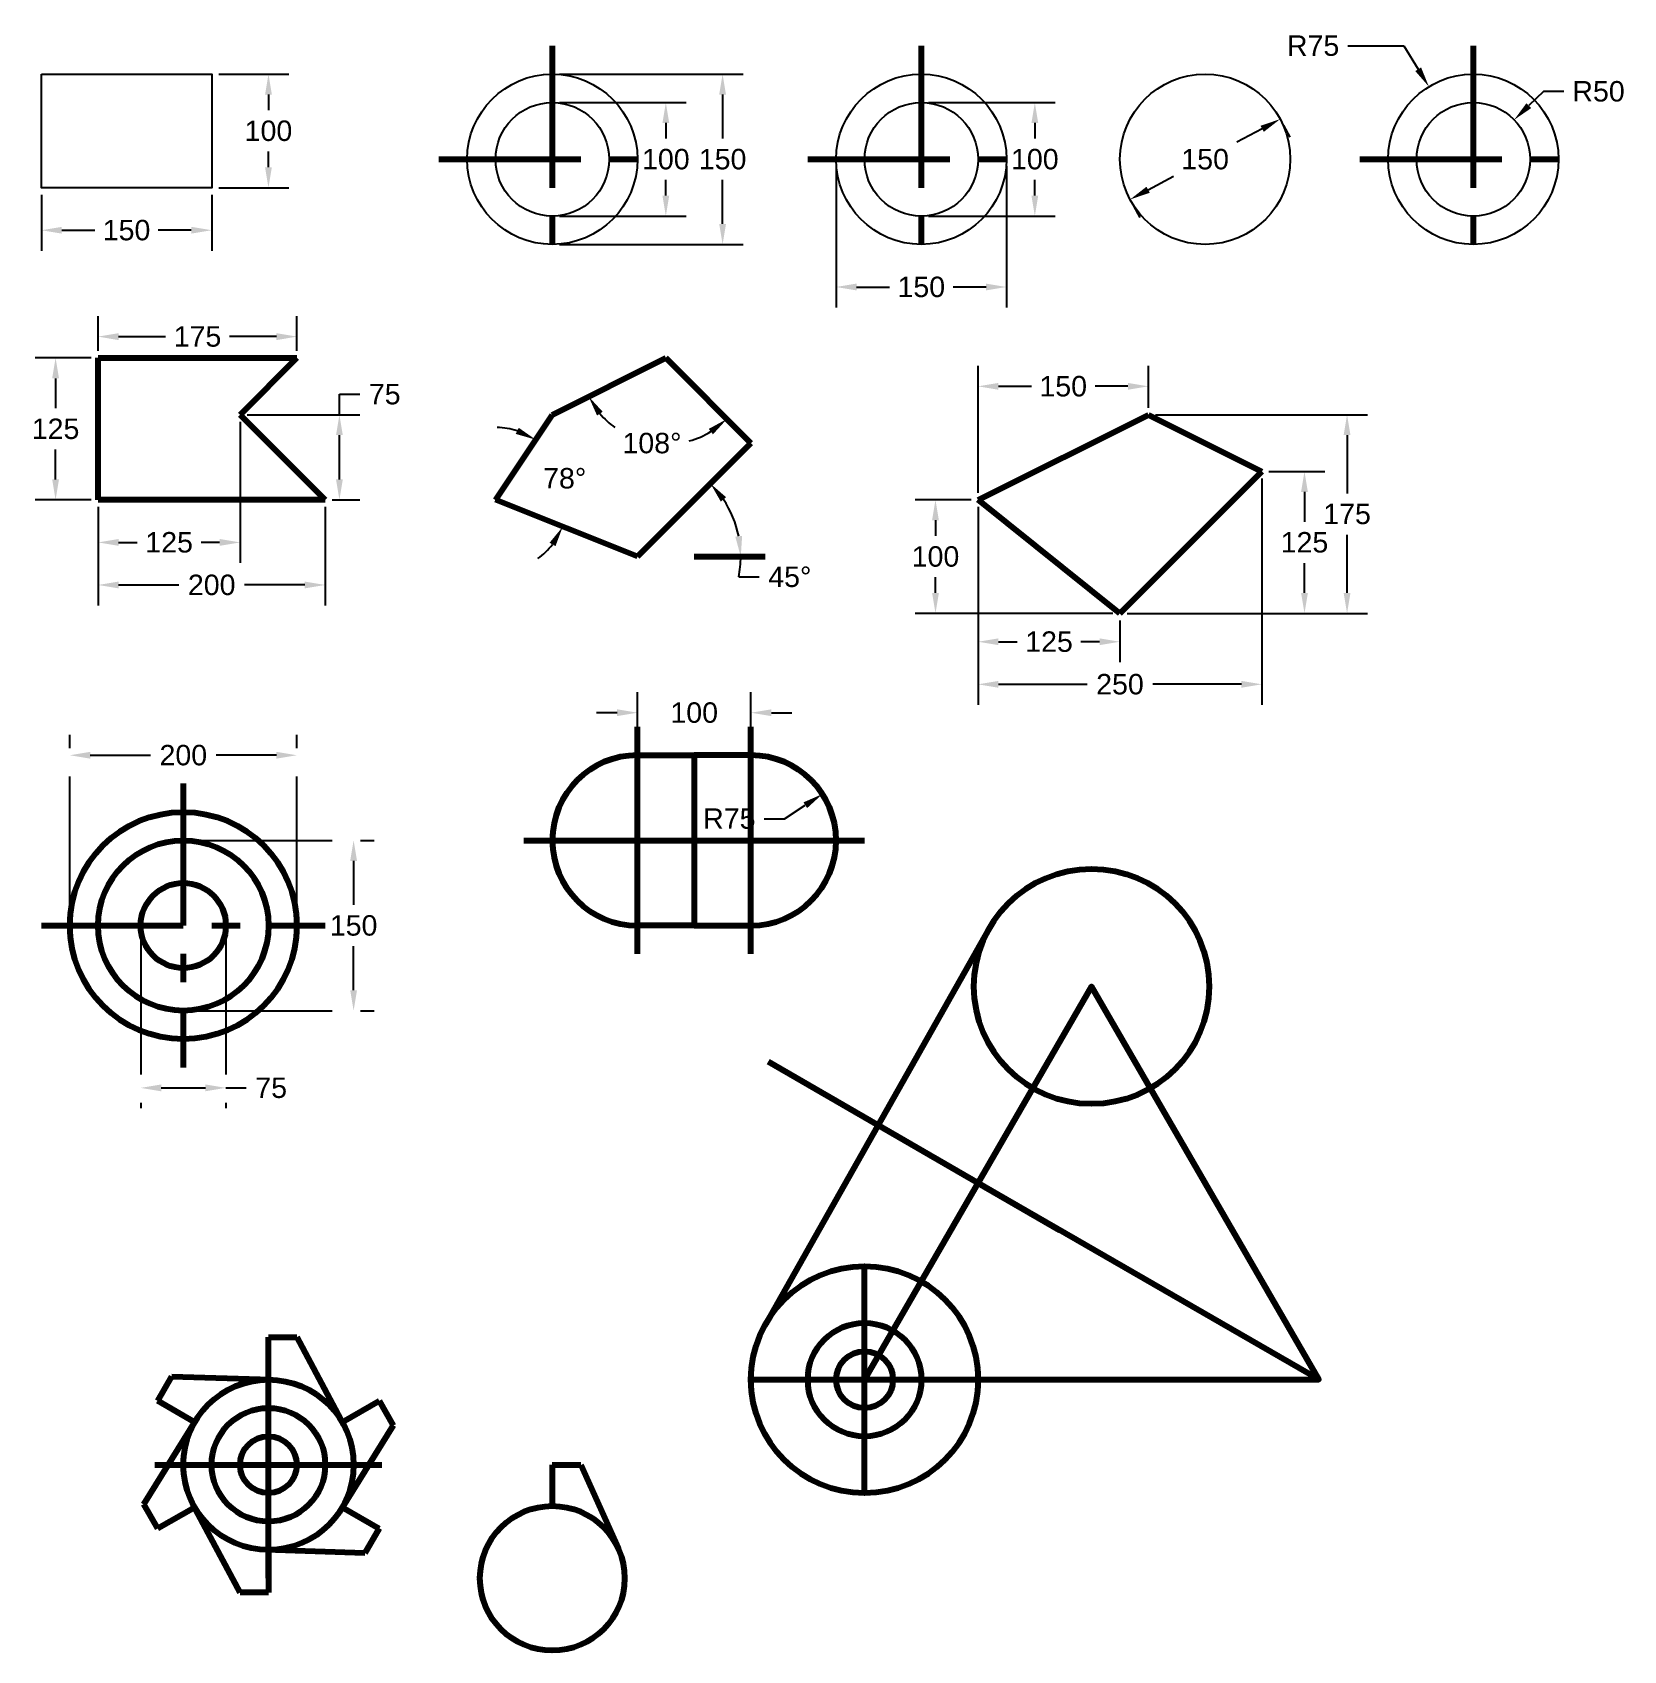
# Model space of a CAD drawing. Header units: inches. Extents: x 5.9 to 19.9, y 7.4 to 21.6.
import ezdxf

# ---------------------------------------------------------------- set-up
doc = ezdxf.new("R2010")
doc.units = ezdxf.units.IN
doc.header["$MEASUREMENT"] = 0
doc.header["$PDMODE"] = 2
doc.header["$PDSIZE"] = -2.5
doc.linetypes.add('CENTER', pattern=[2, 1.25, -0.25, 0.25, -0.25])
doc.styles.get("Standard").update_dxf_attribs({"font": 'arial.ttf'})
doc.dimstyles.new('Copy of Standard', dxfattribs={"dimtxt": 0.18, "dimasz": 0.18, "dimexe": 0.18, "dimexo": 0.0625, "dimgap": 0.09, "dimtad": 0, "dimtih": 1, "dimtoh": 1, "dimdec": 0, "dimlfac": 100, "dimzin": 0, "dimdsep": 46, "dimtxsty": 'Standard', "dimcen": 0.09, "dimadec": 0, "dimazin": 0, "dimtfac": 1, "dimtdec": 0, "dimtofl": 0, "dimtmove": 0, "dimatfit": 3, "dimfxl": 1, "dimtolj": 1, "dimtzin": 0, "dimarcsym": 0})

# ---------------------------------------------------------------- blocks, each defined once
blk = doc.blocks.new('*D1')
at = {"color": 0, "lineweight": -2, "transparency": 16777216}
for p, q in [((6, 20.188), (6, 19.695)), ((7.5, 20.188), (7.5, 19.695)), ((6.18, 19.875), (6.47, 19.875)), ((7.32, 19.875), (7.03, 19.875))]:
    blk.add_line(p, q, dxfattribs=at)
at = {"color": 0, "lineweight": 100, "transparency": 16777216}
for points in [[(6.18, 19.905), (6.18, 19.845), (6, 19.875)], [(7.32, 19.905), (7.32, 19.845), (7.5, 19.875)]]:
    blk.add_solid(points, dxfattribs=at)
at = {"layer": 'Defpoints', "color": 0, "lineweight": 100, "transparency": 16777216}
for p in [(6, 20.25), (7.5, 20.25), (7.5, 19.875)]:
    blk.add_point(p, dxfattribs=at)
at = {"color": 0, "transparency": 16777216, "insert": (6.75, 19.875), "char_height": 0.18, "attachment_point": 5}
blk.add_mtext('\\A1;150', dxfattribs=at)
blk = doc.blocks.new('*D2')
at = {"color": 0, "lineweight": -2, "transparency": 16777216}
for p, q in [((7.562, 21.25), (8.18, 21.25)), ((8, 21.07), (8, 20.932)), ((8, 20.43), (8, 20.568)), ((7.562, 20.25), (8.18, 20.25))]:
    blk.add_line(p, q, dxfattribs=at)
at = {"color": 0, "lineweight": 100, "transparency": 16777216}
for points in [[(7.97, 21.07), (8.03, 21.07), (8, 21.25)], [(7.97, 20.43), (8.03, 20.43), (8, 20.25)]]:
    blk.add_solid(points, dxfattribs=at)
at = {"layer": 'Defpoints', "color": 0, "lineweight": 100, "transparency": 16777216}
for p in [(7.5, 21.25), (8, 21.25), (7.5, 20.25)]:
    blk.add_point(p, dxfattribs=at)
at = {"color": 0, "transparency": 16777216, "insert": (8, 20.75), "char_height": 0.18, "attachment_point": 5}
blk.add_mtext('\\A1;100', dxfattribs=at)
blk = doc.blocks.new('*D3')
at = {"color": 0, "linetype": 'CENTER', "lineweight": -2, "transparency": 16777216}
for p, q in [((10.562, 21), (11.68, 21)), ((11.5, 20.82), (11.5, 20.682)), ((11.5, 20.18), (11.5, 20.318)), ((10.562, 20), (11.68, 20))]:
    blk.add_line(p, q, dxfattribs=at)
at = {"color": 0, "linetype": 'CENTER', "lineweight": 100, "transparency": 16777216}
for points in [[(11.47, 20.82), (11.53, 20.82), (11.5, 21)], [(11.47, 20.18), (11.53, 20.18), (11.5, 20)]]:
    blk.add_solid(points, dxfattribs=at)
at = {"layer": 'Defpoints', "color": 0, "linetype": 'CENTER', "lineweight": 100, "transparency": 16777216}
for p in [(10.5, 21), (10.5, 20), (11.5, 20)]:
    blk.add_point(p, dxfattribs=at)
at = {"color": 0, "linetype": 'CENTER', "lineweight": 100, "transparency": 16777216, "insert": (11.5, 20.5), "char_height": 0.18, "attachment_point": 5}
blk.add_mtext('\\A1;100', dxfattribs=at)
blk = doc.blocks.new('*D4')
at = {"color": 0, "linetype": 'Continuous', "lineweight": -2, "transparency": 16777216}
for p, q in [((10.562, 21.25), (12.18, 21.25)), ((12, 21.07), (12, 20.682)), ((12, 19.93), (12, 20.318)), ((10.562, 19.75), (12.18, 19.75))]:
    blk.add_line(p, q, dxfattribs=at)
at = {"color": 0, "linetype": 'Continuous', "lineweight": 100, "transparency": 16777216}
for points in [[(11.97, 21.07), (12.03, 21.07), (12, 21.25)], [(11.97, 19.93), (12.03, 19.93), (12, 19.75)]]:
    blk.add_solid(points, dxfattribs=at)
at = {"layer": 'Defpoints', "color": 0, "linetype": 'Continuous', "lineweight": 100, "transparency": 16777216}
for p in [(10.5, 21.25), (10.5, 19.75), (12, 19.75)]:
    blk.add_point(p, dxfattribs=at)
at = {"color": 0, "linetype": 'Continuous', "lineweight": 100, "transparency": 16777216, "insert": (12, 20.5), "char_height": 0.18, "attachment_point": 5}
blk.add_mtext('\\A1;150', dxfattribs=at)
blk = doc.blocks.new('*D5')
at = {"color": 0, "linetype": 'CENTER', "lineweight": -2, "transparency": 16777216}
for p, q in [((13.812, 21), (14.93, 21)), ((14.75, 20.82), (14.75, 20.682)), ((14.75, 20.18), (14.75, 20.318)), ((13.812, 20), (14.93, 20))]:
    blk.add_line(p, q, dxfattribs=at)
at = {"color": 0, "linetype": 'CENTER', "lineweight": 100, "transparency": 16777216}
for points in [[(14.72, 20.82), (14.78, 20.82), (14.75, 21)], [(14.72, 20.18), (14.78, 20.18), (14.75, 20)]]:
    blk.add_solid(points, dxfattribs=at)
at = {"layer": 'Defpoints', "color": 0, "linetype": 'CENTER', "lineweight": 100, "transparency": 16777216}
for p in [(13.75, 21), (13.75, 20), (14.75, 20)]:
    blk.add_point(p, dxfattribs=at)
at = {"color": 0, "linetype": 'CENTER', "lineweight": 100, "transparency": 16777216, "insert": (14.75, 20.5), "char_height": 0.18, "attachment_point": 5}
blk.add_mtext('\\A1;100', dxfattribs=at)
blk = doc.blocks.new('*D6')
at = {"color": 0, "linetype": 'CENTER', "lineweight": -2, "transparency": 16777216}
for p, q in [((13, 20.438), (13, 19.195)), ((14.5, 20.438), (14.5, 19.195)), ((13.18, 19.375), (13.47, 19.375)), ((14.32, 19.375), (14.03, 19.375))]:
    blk.add_line(p, q, dxfattribs=at)
at = {"color": 0, "linetype": 'CENTER', "lineweight": 100, "transparency": 16777216}
for points in [[(13.18, 19.405), (13.18, 19.345), (13, 19.375)], [(14.32, 19.405), (14.32, 19.345), (14.5, 19.375)]]:
    blk.add_solid(points, dxfattribs=at)
at = {"layer": 'Defpoints', "color": 0, "linetype": 'CENTER', "lineweight": 100, "transparency": 16777216}
for p in [(13, 20.5), (14.5, 20.5), (14.5, 19.375)]:
    blk.add_point(p, dxfattribs=at)
at = {"color": 0, "linetype": 'CENTER', "lineweight": 100, "transparency": 16777216, "insert": (13.75, 19.375), "char_height": 0.18, "attachment_point": 5}
blk.add_mtext('\\A1;150', dxfattribs=at)
blk = doc.blocks.new('*D7')
at = {"color": 0, "linetype": 'CENTER', "lineweight": -2, "transparency": 16777216}
for p, q in [((19.23, 21.098), (19.101, 20.973)), ((19.41, 21.098), (19.23, 21.098)), ((18.612, 20.41), (18.612, 20.59)), ((18.522, 20.5), (18.702, 20.5))]:
    blk.add_line(p, q, dxfattribs=at)
at = {"color": 0, "linetype": 'CENTER', "lineweight": 100, "transparency": 16777216}
blk.add_solid([(19.08, 20.994), (19.122, 20.951), (18.972, 20.848)], dxfattribs=at)
at = {"layer": 'Defpoints', "color": 0, "linetype": 'CENTER', "lineweight": 100, "transparency": 16777216}
for p in [(18.972, 20.848), (18.612, 20.5)]:
    blk.add_point(p, dxfattribs=at)
at = {"color": 0, "linetype": 'CENTER', "lineweight": 100, "transparency": 16777216, "insert": (19.715, 21.098), "char_height": 0.18, "attachment_point": 5}
blk.add_mtext('\\A1;R50', dxfattribs=at)
blk = doc.blocks.new('*D8')
at = {"color": 0, "linetype": 'CENTER', "lineweight": -2, "transparency": 16777216}
for p, q in [((17.506, 21.5), (18, 21.5)), ((18, 21.5), (18.127, 21.293)), ((18.612, 20.41), (18.612, 20.59)), ((18.522, 20.5), (18.702, 20.5))]:
    blk.add_line(p, q, dxfattribs=at)
at = {"color": 0, "linetype": 'CENTER', "lineweight": 100, "transparency": 16777216}
blk.add_solid([(18.152, 21.309), (18.101, 21.277), (18.221, 21.14)], dxfattribs=at)
at = {"layer": 'Defpoints', "color": 0, "linetype": 'CENTER', "lineweight": 100, "transparency": 16777216}
for p in [(18.221, 21.14), (18.612, 20.5)]:
    blk.add_point(p, dxfattribs=at)
at = {"color": 0, "linetype": 'CENTER', "lineweight": 100, "transparency": 16777216, "insert": (17.201, 21.5), "char_height": 0.18, "attachment_point": 5}
blk.add_mtext('\\A1;R75', dxfattribs=at)
blk = doc.blocks.new('*D9')
at = {"color": 0, "linetype": 'CENTER', "lineweight": -2, "transparency": 16777216}
for p, q in [((16.753, 20.769), (16.53, 20.65)), ((16.941, 20.799), (16.996, 20.695)), ((15.747, 20.231), (15.97, 20.35)), ((15.618, 20.091), (15.674, 19.988))]:
    blk.add_line(p, q, dxfattribs=at)
at = {"color": 0, "linetype": 'CENTER', "lineweight": 100, "transparency": 16777216}
for points in [[(16.738, 20.795), (16.767, 20.742), (16.911, 20.854)], [(15.733, 20.258), (15.762, 20.205), (15.589, 20.146)]]:
    blk.add_solid(points, dxfattribs=at)
at = {"layer": 'Defpoints', "color": 0, "linetype": 'CENTER', "lineweight": 100, "transparency": 16777216}
for p in [(16.911, 20.854), (16.911, 20.854), (15.589, 20.146)]:
    blk.add_point(p, dxfattribs=at)
at = {"color": 0, "linetype": 'CENTER', "lineweight": 100, "transparency": 16777216, "insert": (16.25, 20.5), "char_height": 0.18, "attachment_point": 5}
blk.add_mtext('\\A1;150', dxfattribs=at)
blk = doc.blocks.new('*D10')
at = {"color": 0, "linetype": 'Continuous', "lineweight": -2, "transparency": 16777216}
for p, q in [((6.5, 18.812), (6.5, 19.117)), ((8.25, 18.812), (8.25, 19.117)), ((6.68, 18.938), (7.094, 18.938)), ((8.07, 18.938), (7.656, 18.938))]:
    blk.add_line(p, q, dxfattribs=at)
at = {"color": 0, "linetype": 'Continuous', "lineweight": 100, "transparency": 16777216}
for points in [[(6.68, 18.968), (6.68, 18.907), (6.5, 18.938)], [(8.07, 18.968), (8.07, 18.907), (8.25, 18.938)]]:
    blk.add_solid(points, dxfattribs=at)
at = {"layer": 'Defpoints', "color": 0, "linetype": 'Continuous', "lineweight": 100, "transparency": 16777216}
for p in [(8.25, 18.938), (6.5, 18.75), (8.25, 18.75)]:
    blk.add_point(p, dxfattribs=at)
at = {"color": 0, "linetype": 'Continuous', "lineweight": 100, "transparency": 16777216, "insert": (7.375, 18.938), "char_height": 0.18, "attachment_point": 5}
blk.add_mtext('\\A1;175', dxfattribs=at)
blk = doc.blocks.new('*D11')
at = {"color": 0, "linetype": 'Continuous', "lineweight": -2, "transparency": 16777216}
for p, q in [((8.625, 18.25), (8.625, 18.43)), ((8.625, 18.43), (8.805, 18.43)), ((7.812, 18.25), (8.805, 18.25)), ((8.625, 17.68), (8.625, 18.07)), ((8.562, 17.5), (8.805, 17.5))]:
    blk.add_line(p, q, dxfattribs=at)
at = {"color": 0, "linetype": 'Continuous', "lineweight": 100, "transparency": 16777216}
for points in [[(8.595, 18.07), (8.655, 18.07), (8.625, 18.25)], [(8.595, 17.68), (8.655, 17.68), (8.625, 17.5)]]:
    blk.add_solid(points, dxfattribs=at)
at = {"layer": 'Defpoints', "color": 0, "linetype": 'Continuous', "lineweight": 100, "transparency": 16777216}
for p in [(7.75, 18.25), (8.625, 18.25), (8.5, 17.5)]:
    blk.add_point(p, dxfattribs=at)
at = {"color": 0, "linetype": 'Continuous', "lineweight": 100, "transparency": 16777216, "insert": (9.024, 18.43), "char_height": 0.18, "attachment_point": 5}
blk.add_mtext('\\A1;75', dxfattribs=at)
blk = doc.blocks.new('*D12')
at = {"color": 0, "linetype": 'Continuous', "lineweight": -2, "transparency": 16777216}
for p, q in [((6.5, 17.438), (6.5, 16.57)), ((8.5, 17.438), (8.5, 16.57)), ((6.68, 16.75), (7.21, 16.75)), ((8.32, 16.75), (7.79, 16.75))]:
    blk.add_line(p, q, dxfattribs=at)
at = {"color": 0, "linetype": 'Continuous', "lineweight": 100, "transparency": 16777216}
for points in [[(6.68, 16.78), (6.68, 16.72), (6.5, 16.75)], [(8.32, 16.78), (8.32, 16.72), (8.5, 16.75)]]:
    blk.add_solid(points, dxfattribs=at)
at = {"layer": 'Defpoints', "color": 0, "linetype": 'Continuous', "lineweight": 100, "transparency": 16777216}
for p in [(6.5, 17.5), (8.5, 17.5), (8.5, 16.75)]:
    blk.add_point(p, dxfattribs=at)
at = {"color": 0, "linetype": 'Continuous', "lineweight": 100, "transparency": 16777216, "insert": (7.5, 16.75), "char_height": 0.18, "attachment_point": 5}
blk.add_mtext('\\A1;200', dxfattribs=at)
blk = doc.blocks.new('*D13')
at = {"color": 0, "linetype": 'Continuous', "lineweight": -2, "transparency": 16777216}
for p, q in [((7.75, 18.188), (7.75, 16.945)), ((6.5, 17.438), (6.5, 16.945)), ((6.68, 17.125), (6.844, 17.125)), ((7.57, 17.125), (7.406, 17.125))]:
    blk.add_line(p, q, dxfattribs=at)
at = {"color": 0, "linetype": 'Continuous', "lineweight": 100, "transparency": 16777216}
for points in [[(6.68, 17.155), (6.68, 17.095), (6.5, 17.125)], [(7.57, 17.155), (7.57, 17.095), (7.75, 17.125)]]:
    blk.add_solid(points, dxfattribs=at)
at = {"layer": 'Defpoints', "color": 0, "linetype": 'Continuous', "lineweight": 100, "transparency": 16777216}
for p in [(7.75, 18.25), (6.5, 17.5), (7.75, 17.125)]:
    blk.add_point(p, dxfattribs=at)
at = {"color": 0, "linetype": 'Continuous', "lineweight": 100, "transparency": 16777216, "insert": (7.125, 17.125), "char_height": 0.18, "attachment_point": 5}
blk.add_mtext('\\A1;125', dxfattribs=at)
blk = doc.blocks.new('*D14')
at = {"color": 0, "linetype": 'Continuous', "lineweight": -2, "transparency": 16777216}
for p, q in [((6.438, 18.75), (5.945, 18.75)), ((6.125, 18.57), (6.125, 18.307)), ((6.125, 17.68), (6.125, 17.943)), ((6.438, 17.5), (5.945, 17.5))]:
    blk.add_line(p, q, dxfattribs=at)
at = {"color": 0, "linetype": 'Continuous', "lineweight": 100, "transparency": 16777216}
for points in [[(6.095, 18.57), (6.155, 18.57), (6.125, 18.75)], [(6.095, 17.68), (6.155, 17.68), (6.125, 17.5)]]:
    blk.add_solid(points, dxfattribs=at)
at = {"layer": 'Defpoints', "color": 0, "linetype": 'Continuous', "lineweight": 100, "transparency": 16777216}
for p in [(6.5, 18.75), (6.125, 17.5), (6.5, 17.5)]:
    blk.add_point(p, dxfattribs=at)
at = {"color": 0, "linetype": 'Continuous', "lineweight": 100, "transparency": 16777216, "insert": (6.125, 18.125), "char_height": 0.18, "attachment_point": 5}
blk.add_mtext('\\A1;125', dxfattribs=at)
blk = doc.blocks.new('*D15')
at = {"color": 0, "linetype": 'Continuous', "lineweight": -2, "transparency": 16777216}
blk.add_line((12.142, 16.821), (12.322, 16.821), dxfattribs=at)
for start, end in [(11.3516, 33.6484), (348.6484, 0)]:
    blk.add_arc((11.25, 17), 0.91, start, end, dxfattribs=at)
at = {"color": 0, "linetype": 'Continuous', "lineweight": 100, "transparency": 16777216}
for points in [[(11.984, 17.485), (12.031, 17.523), (11.893, 17.643)], [(12.172, 17.182), (12.112, 17.176), (12.16, 17)]]:
    blk.add_solid(points, dxfattribs=at)
at = {"layer": 'Defpoints', "color": 0, "linetype": 'Continuous', "lineweight": 100, "transparency": 16777216}
for p in [(12.25, 18), (12.038, 17.455), (11.25, 17), (11.75, 17), (12.375, 17)]:
    blk.add_point(p, dxfattribs=at)
at = {"color": 0, "linetype": 'Continuous', "lineweight": 100, "transparency": 16777216, "insert": (12.592, 16.821), "char_height": 0.18, "attachment_point": 5}
blk.add_mtext('\\A1;45°', dxfattribs=at)
blk = doc.blocks.new('*D16')
at = {"color": 0, "linetype": 'Continuous', "lineweight": -2, "transparency": 16777216}
for start, end in [(72.5449, 88.7799), (305.7286, 321.9636)]:
    blk.add_arc((10, 17.5), 0.637, start, end, dxfattribs=at)
at = {"color": 0, "linetype": 'Continuous', "lineweight": 100, "transparency": 16777216}
for points in [[(10.204, 18.135), (10.178, 18.081), (10.354, 18.03)], [(10.476, 17.122), (10.528, 17.092), (10.592, 17.263)]]:
    blk.add_solid(points, dxfattribs=at)
at = {"layer": 'Defpoints', "color": 0, "linetype": 'Continuous', "lineweight": 100, "transparency": 16777216}
for p in [(10.5, 18.25), (10.636, 17.547), (10, 17.5), (10, 17.5), (11.25, 17)]:
    blk.add_point(p, dxfattribs=at)
at = {"color": 0, "linetype": 'Continuous', "lineweight": 100, "transparency": 16777216, "insert": (10.609, 17.689), "char_height": 0.18, "attachment_point": 5}
blk.add_mtext('\\A1;78°', dxfattribs=at)
blk = doc.blocks.new('*D17')
at = {"color": 0, "linetype": 'Continuous', "lineweight": -2, "transparency": 16777216}
for start, end in [(220.1608, 233.7304), (285.7369, 301.4042)]:
    blk.add_arc((11.5, 18.75), 0.76, start, end, dxfattribs=at)
at = {"color": 0, "linetype": 'Continuous', "lineweight": 100, "transparency": 16777216}
for points in [[(10.894, 18.243), (10.944, 18.276), (10.82, 18.41)], [(11.878, 18.125), (11.915, 18.077), (12.038, 18.212)]]:
    blk.add_solid(points, dxfattribs=at)
at = {"layer": 'Defpoints', "color": 0, "linetype": 'Continuous', "lineweight": 100, "transparency": 16777216}
for p in [(11.5, 18.75), (11.5, 18.75), (10.5, 18.25), (11.151, 18.074), (12.25, 18)]:
    blk.add_point(p, dxfattribs=at)
at = {"color": 0, "linetype": 'Continuous', "lineweight": 100, "transparency": 16777216, "insert": (11.378, 17.999), "char_height": 0.18, "attachment_point": 5}
blk.add_mtext('\\A1;108°', dxfattribs=at)
blk = doc.blocks.new('*D18')
at = {"color": 0, "linetype": 'Continuous', "lineweight": -2, "transparency": 16777216}
for p, q in [((14.25, 17.562), (14.25, 18.68)), ((15.75, 18.312), (15.75, 18.68)), ((14.43, 18.5), (14.72, 18.5)), ((15.57, 18.5), (15.28, 18.5))]:
    blk.add_line(p, q, dxfattribs=at)
at = {"color": 0, "linetype": 'Continuous', "lineweight": 100, "transparency": 16777216}
for points in [[(14.43, 18.53), (14.43, 18.47), (14.25, 18.5)], [(15.57, 18.53), (15.57, 18.47), (15.75, 18.5)]]:
    blk.add_solid(points, dxfattribs=at)
at = {"layer": 'Defpoints', "color": 0, "linetype": 'Continuous', "lineweight": 100, "transparency": 16777216}
for p in [(15.75, 18.5), (15.75, 18.25), (14.25, 17.5)]:
    blk.add_point(p, dxfattribs=at)
at = {"color": 0, "linetype": 'Continuous', "lineweight": 100, "transparency": 16777216, "insert": (15, 18.5), "char_height": 0.18, "attachment_point": 5}
blk.add_mtext('\\A1;150', dxfattribs=at)
blk = doc.blocks.new('*D19')
at = {"color": 0, "linetype": 'Continuous', "lineweight": -2, "transparency": 16777216}
for p, q in [((15.812, 18.25), (17.68, 18.25)), ((17.5, 18.07), (17.5, 17.557)), ((17.5, 16.68), (17.5, 17.193)), ((15.562, 16.5), (17.68, 16.5))]:
    blk.add_line(p, q, dxfattribs=at)
at = {"color": 0, "linetype": 'Continuous', "lineweight": 100, "transparency": 16777216}
for points in [[(17.47, 18.07), (17.53, 18.07), (17.5, 18.25)], [(17.47, 16.68), (17.53, 16.68), (17.5, 16.5)]]:
    blk.add_solid(points, dxfattribs=at)
at = {"layer": 'Defpoints', "color": 0, "linetype": 'Continuous', "lineweight": 100, "transparency": 16777216}
for p in [(15.75, 18.25), (15.5, 16.5), (17.5, 16.5)]:
    blk.add_point(p, dxfattribs=at)
at = {"color": 0, "linetype": 'Continuous', "lineweight": 100, "transparency": 16777216, "insert": (17.5, 17.375), "char_height": 0.18, "attachment_point": 5}
blk.add_mtext('\\A1;175', dxfattribs=at)
blk = doc.blocks.new('*D20')
at = {"color": 0, "linetype": 'Continuous', "lineweight": -2, "transparency": 16777216}
for p, q in [((16.812, 17.75), (17.305, 17.75)), ((17.125, 17.57), (17.125, 17.307)), ((17.125, 16.68), (17.125, 16.943)), ((15.562, 16.5), (17.305, 16.5))]:
    blk.add_line(p, q, dxfattribs=at)
at = {"color": 0, "linetype": 'Continuous', "lineweight": 100, "transparency": 16777216}
for points in [[(17.095, 17.57), (17.155, 17.57), (17.125, 17.75)], [(17.095, 16.68), (17.155, 16.68), (17.125, 16.5)]]:
    blk.add_solid(points, dxfattribs=at)
at = {"layer": 'Defpoints', "color": 0, "linetype": 'Continuous', "lineweight": 100, "transparency": 16777216}
for p in [(16.75, 17.75), (17.125, 17.75), (15.5, 16.5)]:
    blk.add_point(p, dxfattribs=at)
at = {"color": 0, "linetype": 'Continuous', "lineweight": 100, "transparency": 16777216, "insert": (17.125, 17.125), "char_height": 0.18, "attachment_point": 5}
blk.add_mtext('\\A1;125', dxfattribs=at)
blk = doc.blocks.new('*D21')
at = {"color": 0, "linetype": 'Continuous', "lineweight": -2, "transparency": 16777216}
for p, q in [((14.25, 17.438), (14.25, 16.07)), ((15.5, 16.438), (15.5, 16.07)), ((14.43, 16.25), (14.594, 16.25)), ((15.32, 16.25), (15.156, 16.25))]:
    blk.add_line(p, q, dxfattribs=at)
at = {"color": 0, "linetype": 'Continuous', "lineweight": 100, "transparency": 16777216}
for points in [[(14.43, 16.28), (14.43, 16.22), (14.25, 16.25)], [(15.32, 16.28), (15.32, 16.22), (15.5, 16.25)]]:
    blk.add_solid(points, dxfattribs=at)
at = {"layer": 'Defpoints', "color": 0, "linetype": 'Continuous', "lineweight": 100, "transparency": 16777216}
for p in [(14.25, 17.5), (15.5, 16.5), (15.5, 16.25)]:
    blk.add_point(p, dxfattribs=at)
at = {"color": 0, "linetype": 'Continuous', "lineweight": 100, "transparency": 16777216, "insert": (14.875, 16.25), "char_height": 0.18, "attachment_point": 5}
blk.add_mtext('\\A1;125', dxfattribs=at)
blk = doc.blocks.new('*D22')
at = {"color": 0, "linetype": 'Continuous', "lineweight": -2, "transparency": 16777216}
for p, q in [((16.75, 17.688), (16.75, 15.695)), ((14.25, 17.438), (14.25, 15.695)), ((14.43, 15.875), (15.21, 15.875)), ((16.57, 15.875), (15.79, 15.875))]:
    blk.add_line(p, q, dxfattribs=at)
at = {"color": 0, "linetype": 'Continuous', "lineweight": 100, "transparency": 16777216}
for points in [[(14.43, 15.905), (14.43, 15.845), (14.25, 15.875)], [(16.57, 15.905), (16.57, 15.845), (16.75, 15.875)]]:
    blk.add_solid(points, dxfattribs=at)
at = {"layer": 'Defpoints', "color": 0, "linetype": 'Continuous', "lineweight": 100, "transparency": 16777216}
for p in [(16.75, 17.75), (14.25, 17.5), (16.75, 15.875)]:
    blk.add_point(p, dxfattribs=at)
at = {"color": 0, "linetype": 'Continuous', "lineweight": 100, "transparency": 16777216, "insert": (15.5, 15.875), "char_height": 0.18, "attachment_point": 5}
blk.add_mtext('\\A1;250', dxfattribs=at)
blk = doc.blocks.new('*D23')
at = {"color": 0, "linetype": 'Continuous', "lineweight": -2, "transparency": 16777216}
for p, q in [((14.188, 17.5), (13.695, 17.5)), ((13.875, 17.32), (13.875, 17.182)), ((13.875, 16.68), (13.875, 16.818)), ((15.438, 16.5), (13.695, 16.5))]:
    blk.add_line(p, q, dxfattribs=at)
at = {"color": 0, "linetype": 'Continuous', "lineweight": 100, "transparency": 16777216}
for points in [[(13.845, 17.32), (13.905, 17.32), (13.875, 17.5)], [(13.845, 16.68), (13.905, 16.68), (13.875, 16.5)]]:
    blk.add_solid(points, dxfattribs=at)
at = {"layer": 'Defpoints', "color": 0, "linetype": 'Continuous', "lineweight": 100, "transparency": 16777216}
for p in [(14.25, 17.5), (13.875, 16.5), (15.5, 16.5)]:
    blk.add_point(p, dxfattribs=at)
at = {"color": 0, "linetype": 'Continuous', "lineweight": 100, "transparency": 16777216, "insert": (13.875, 17), "char_height": 0.18, "attachment_point": 5}
blk.add_mtext('\\A1;100', dxfattribs=at)
blk = doc.blocks.new('*D24')
at = {"color": 0, "linetype": 'CENTER', "lineweight": -2, "transparency": 16777216}
for p, q in [((6.25, 13.812), (6.25, 15.43)), ((8.25, 13.812), (8.25, 15.43)), ((6.43, 15.25), (6.96, 15.25)), ((8.07, 15.25), (7.54, 15.25))]:
    blk.add_line(p, q, dxfattribs=at)
at = {"color": 0, "linetype": 'CENTER', "lineweight": 100, "transparency": 16777216}
for points in [[(6.43, 15.28), (6.43, 15.22), (6.25, 15.25)], [(8.07, 15.28), (8.07, 15.22), (8.25, 15.25)]]:
    blk.add_solid(points, dxfattribs=at)
at = {"layer": 'Defpoints', "color": 0, "linetype": 'CENTER', "lineweight": 100, "transparency": 16777216}
for p in [(8.25, 15.25), (6.25, 13.75), (8.25, 13.75)]:
    blk.add_point(p, dxfattribs=at)
at = {"color": 0, "linetype": 'CENTER', "lineweight": 100, "transparency": 16777216, "insert": (7.25, 15.25), "char_height": 0.18, "attachment_point": 5}
blk.add_mtext('\\A1;200', dxfattribs=at)
blk = doc.blocks.new('*D25')
at = {"color": 0, "linetype": 'CENTER', "lineweight": -2, "transparency": 16777216}
for p, q in [((7.312, 14.5), (8.93, 14.5)), ((8.75, 14.32), (8.75, 13.932)), ((8.75, 13.18), (8.75, 13.568)), ((7.312, 13), (8.93, 13))]:
    blk.add_line(p, q, dxfattribs=at)
at = {"color": 0, "linetype": 'CENTER', "lineweight": 100, "transparency": 16777216}
for points in [[(8.72, 14.32), (8.78, 14.32), (8.75, 14.5)], [(8.72, 13.18), (8.78, 13.18), (8.75, 13)]]:
    blk.add_solid(points, dxfattribs=at)
at = {"layer": 'Defpoints', "color": 0, "linetype": 'CENTER', "lineweight": 100, "transparency": 16777216}
for p in [(7.25, 14.5), (7.25, 13), (8.75, 13)]:
    blk.add_point(p, dxfattribs=at)
at = {"color": 0, "linetype": 'CENTER', "lineweight": 100, "transparency": 16777216, "insert": (8.75, 13.75), "char_height": 0.18, "attachment_point": 5}
blk.add_mtext('\\A1;150', dxfattribs=at)
blk = doc.blocks.new('*D26')
at = {"color": 0, "linetype": 'CENTER', "lineweight": -2, "transparency": 16777216}
for p, q in [((6.875, 13.688), (6.875, 12.14)), ((7.625, 13.688), (7.625, 12.14)), ((7.055, 12.32), (7.445, 12.32)), ((7.625, 12.32), (7.805, 12.32))]:
    blk.add_line(p, q, dxfattribs=at)
at = {"color": 0, "linetype": 'CENTER', "lineweight": 100, "transparency": 16777216}
for points in [[(7.055, 12.35), (7.055, 12.29), (6.875, 12.32)], [(7.445, 12.35), (7.445, 12.29), (7.625, 12.32)]]:
    blk.add_solid(points, dxfattribs=at)
at = {"layer": 'Defpoints', "color": 0, "linetype": 'CENTER', "lineweight": 100, "transparency": 16777216}
for p in [(6.875, 13.75), (7.625, 13.75), (7.625, 12.32)]:
    blk.add_point(p, dxfattribs=at)
at = {"color": 0, "linetype": 'CENTER', "lineweight": 100, "transparency": 16777216, "insert": (8.024, 12.32), "char_height": 0.18, "attachment_point": 5}
blk.add_mtext('\\A1;75', dxfattribs=at)
blk = doc.blocks.new('*D27')
at = {"color": 0, "linetype": 'Continuous', "lineweight": -2, "transparency": 16777216}
for p, q in [((11.25, 14.5625), (11.25, 15.805)), ((12.25, 14.5625), (12.25, 15.805)), ((11.07, 15.625), (10.89, 15.625)), ((12.43, 15.625), (12.61, 15.625))]:
    blk.add_line(p, q, dxfattribs=at)
at = {"color": 0, "linetype": 'Continuous', "lineweight": 100, "transparency": 16777216}
for points in [[(11.07, 15.655), (11.07, 15.595), (11.25, 15.625)], [(12.43, 15.655), (12.43, 15.595), (12.25, 15.625)]]:
    blk.add_solid(points, dxfattribs=at)
at = {"layer": 'Defpoints', "color": 0, "linetype": 'Continuous', "lineweight": 100, "transparency": 16777216}
for p in [(12.25, 15.625), (11.25, 14.5), (12.25, 14.5)]:
    blk.add_point(p, dxfattribs=at)
at = {"color": 0, "linetype": 'Continuous', "lineweight": 100, "transparency": 16777216, "insert": (11.75, 15.625), "char_height": 0.18, "attachment_point": 5}
blk.add_mtext('\\A1;100', dxfattribs=at)
blk = doc.blocks.new('*D28')
at = {"color": 0, "linetype": 'Continuous', "lineweight": -2, "transparency": 16777216}
for p, q in [((12.365, 14.691), (12.545, 14.691)), ((12.545, 14.691), (12.728, 14.81))]:
    blk.add_line(p, q, dxfattribs=at)
at = {"color": 0, "linetype": 'Continuous', "lineweight": 100, "transparency": 16777216}
blk.add_solid([(12.712, 14.835), (12.745, 14.785), (12.879, 14.908)], dxfattribs=at)
at = {"layer": 'Defpoints', "color": 0, "linetype": 'Continuous', "lineweight": 100, "transparency": 16777216}
for p in [(12.879, 14.908), (12.25, 14.5)]:
    blk.add_point(p, dxfattribs=at)
at = {"color": 0, "linetype": 'Continuous', "lineweight": 100, "transparency": 16777216, "insert": (12.059, 14.691), "char_height": 0.18, "attachment_point": 5}
blk.add_mtext('\\A1;R75', dxfattribs=at)
blk = doc.blocks.new('*U29')
at = {"linetype": 'Continuous', "lineweight": 100}
for p, q in [((-0.331, 0.011), (-0.331, 0.386)), ((-0.331, 0.386), (-0.081, 0.386)), ((-0.081, 0.386), (0.331, -0.386))]:
    blk.add_line(p, q, dxfattribs=at)
blk = doc.blocks.new('*U30')
at = {"color": 0, "linetype": 'ByBlock', "lineweight": -2, "transparency": 16777216}
for p, rotation in [((7.525, 9.656), 59.99999999999999), ((8.805, 9.083), 299.9999999999999), ((7.195, 8.917), 120), ((8.475, 8.344), 239.9999999999999), ((7.669, 8.261), 180)]:
    blk.add_blockref('*U29', p, dxfattribs=dict(at, rotation=rotation))
blk.add_blockref('*U29', (8.331, 9.739), dxfattribs=at)

msp = doc.modelspace()

# ---------------------------------------------------------------- linework, layer by layer
at = {"linetype": 'CENTER', "lineweight": 100}
for p, q in [((10.5, 21.5), (10.5, 19.5)), ((13.75, 21.5), (13.75, 19.5)), ((18.612, 21.5), (18.612, 19.5)), ((9.5, 20.5), (11.5, 20.5)), ((12.75, 20.5), (14.75, 20.5)), ((17.612, 20.5), (19.612, 20.5)), ((7.25, 15), (7.25, 12.5)), ((6, 13.75), (8.5, 13.75))]:
    msp.add_line(p, q, dxfattribs=at)
at = {"linetype": 'Continuous', "lineweight": 100}
for p, q in [((6.5, 18.75), (8.25, 18.75)), ((6.5, 17.5), (6.5, 18.75)), ((8.25, 18.75), (7.75, 18.25)), ((10.5, 18.25), (11.5, 18.75)), ((11.5, 18.75), (12.25, 18)), ((7.75, 18.25), (8.5, 17.5)), ((10, 17.5), (10.5, 18.25)), ((14.25, 17.5), (15.75, 18.25)), ((15.75, 18.25), (16.75, 17.75)), ((12.25, 18), (11.25, 17)), ((16.75, 17.75), (15.5, 16.5)), ((8.5, 17.5), (6.5, 17.5)), ((11.25, 17), (10, 17.5)), ((15.5, 16.5), (14.25, 17.5)), ((11.75, 17), (12.375, 17)), ((11.25, 15.25), (11.75, 15.25)), ((11.75, 15.25), (11.75, 13.75)), ((12.25, 15.25), (11.75, 15.25)), ((11.75, 15.25), (11.75, 13.75)), ((11.75, 13.75), (11.25, 13.75)), ((11.75, 13.75), (12.25, 13.75)), ((14.348, 13.724), (12.38, 10.242)), ((14.967, 11.068), (12.403, 12.548)), ((17.25, 9.75), (14.25, 11.482)), ((14.25, 11.482), (14.967, 11.068)), ((10.5, 9), (10.75, 9)), ((10.75, 9), (11.082, 8.261))]:
    msp.add_line(p, q, dxfattribs=at)
msp.add_lwpolyline([(6, 21.25), (7.5, 21.25), (7.5, 20.25), (6, 20.25)], close=True)
msp.add_lwpolyline([(13.25, 9.75), (17.25, 9.75), (15.25, 13.214)], close=True, dxfattribs=at)
msp.add_lwpolyline([(10.5, 9), (10.5, 8.637)], dxfattribs=at)
for centre, radius in [((10.5, 20.5), 0.75), ((13.75, 20.5), 0.75), ((16.25, 20.5), 0.75), ((18.612, 20.5), 0.75), ((10.5, 20.5), 0.5), ((13.75, 20.5), 0.5), ((18.612, 20.5), 0.5)]:
    msp.add_circle(centre, radius)
for centre, radius in [((7.25, 13.75), 1), ((7.25, 13.75), 0.75), ((7.25, 13.75), 0.375), ((15.25, 13.214), 1.036), ((13.25, 9.75), 1), ((13.25, 9.75), 0.5), ((13.25, 9.75), 0.25), ((8, 9), 0.75), ((8, 9), 0.5), ((8, 9), 0.25), ((10.5, 8), 0.637)]:
    msp.add_circle(centre, radius, dxfattribs=at)
for centre, start, end in [((11.25, 14.5), 90, 270), ((12.25, 14.5), 270, 90)]:
    msp.add_arc(centre, 0.75, start, end, dxfattribs=at)
for p in [(11.25, 14.5), (12.25, 14.5), (13.25, 9.75), (8, 9)]:
    msp.add_point(p, dxfattribs=at)

# ---------------------------------------------------------------- block references
msp.add_blockref('*U30', (0, 0), dxfattribs=at)

# ---------------------------------------------------------------- dimensions: what is measured, and where the dimension line sits
at = {"linetype": 'CENTER', "lineweight": 100}
dim = msp.add_radius_dim(center=(18.612, 20.5), mpoint=(18.221, 21.14), dimstyle='Copy of Standard', dxfattribs=at)
dim.commit()
dim.dimension.update_dxf_attribs({"geometry": '*D8', "text_midpoint": (17.201, 21.5), "dimtype": 164})
dim = msp.add_linear_dim(base=(8, 21.25), p1=(7.5, 20.25), p2=(7.5, 21.25), angle=90, text='100', dimstyle='Copy of Standard')
dim.commit()
dim.dimension.update_dxf_attribs({"geometry": '*D2', "text_midpoint": (8, 20.75)})
at = {"linetype": 'Continuous', "lineweight": 100}
dim = msp.add_linear_dim(base=(12, 19.75), p1=(10.5, 21.25), p2=(10.5, 19.75), angle=90, text='150', dimstyle='Copy of Standard', dxfattribs=at)
dim.commit()
dim.dimension.update_dxf_attribs({"geometry": '*D4', "text_midpoint": (12, 20.5), "dimtype": 160})
at = {"linetype": 'CENTER', "lineweight": 100}
dim = msp.add_radius_dim(center=(18.612, 20.5), mpoint=(18.972, 20.848), dimstyle='Copy of Standard', dxfattribs=at)
dim.commit()
dim.dimension.update_dxf_attribs({"geometry": '*D7', "text_midpoint": (19.715, 21.098)})
for base, p1, p2, picture, middle in [((11.5, 20), (10.5, 21), (10.5, 20), '*D3', (11.5, 20.5)), ((14.75, 20), (13.75, 21), (13.75, 20), '*D5', (14.75, 20.5))]:
    dim = msp.add_linear_dim(base=base, p1=p1, p2=p2, angle=90, text='100', dimstyle='Copy of Standard', dxfattribs=at)
    dim.commit()
    dim.dimension.update_dxf_attribs({"geometry": picture, "text_midpoint": middle, "dimtype": 160})
dim = msp.add_aligned_dim(p1=(15.589, 20.146), p2=(16.911, 20.854), distance=0, dimstyle='Copy of Standard', dxfattribs=at)
dim.commit()
dim.dimension.update_dxf_attribs({"geometry": '*D9', "text_midpoint": (16.25, 20.5)})
dim = msp.add_linear_dim(base=(14.5, 19.375), p1=(13, 20.5), p2=(14.5, 20.5), text='150', dimstyle='Copy of Standard', dxfattribs=at)
dim.commit()
dim.dimension.update_dxf_attribs({"geometry": '*D6', "text_midpoint": (13.75, 19.375)})
dim = msp.add_linear_dim(base=(7.5, 19.875), p1=(6, 20.25), p2=(7.5, 20.25), text='150', dimstyle='Copy of Standard')
dim.commit()
dim.dimension.update_dxf_attribs({"geometry": '*D1', "text_midpoint": (6.75, 19.875)})
at = {"linetype": 'Continuous', "lineweight": 100}
for base, p1, p2, picture, middle in [((8.25, 18.938), (6.5, 18.75), (8.25, 18.75), '*D10', (7.375, 18.938)), ((15.75, 18.5), (14.25, 17.5), (15.75, 18.25), '*D18', (15, 18.5)), ((7.75, 17.125), (6.5, 17.5), (7.75, 18.25), '*D13', (7.125, 17.125)), ((16.75, 15.875), (14.25, 17.5), (16.75, 17.75), '*D22', (15.5, 15.875)), ((8.5, 16.75), (6.5, 17.5), (8.5, 17.5), '*D12', (7.5, 16.75)), ((15.5, 16.25), (14.25, 17.5), (15.5, 16.5), '*D21', (14.875, 16.25)), ((12.25, 15.625), (11.25, 14.5), (12.25, 14.5), '*D27', (11.75, 15.625))]:
    dim = msp.add_linear_dim(base=base, p1=p1, p2=p2, dimstyle='Copy of Standard', dxfattribs=at)
    dim.commit()
    dim.dimension.update_dxf_attribs({"geometry": picture, "text_midpoint": middle})
for base, p1, p2, picture, middle in [((6.125, 17.5), (6.5, 18.75), (6.5, 17.5), '*D14', (6.125, 18.125)), ((8.625, 18.25), (8.5, 17.5), (7.75, 18.25), '*D11', (9.024, 18.43)), ((17.5, 16.5), (15.75, 18.25), (15.5, 16.5), '*D19', (17.5, 17.375)), ((17.125, 17.75), (15.5, 16.5), (16.75, 17.75), '*D20', (17.125, 17.125)), ((13.875, 16.5), (14.25, 17.5), (15.5, 16.5), '*D23', (13.875, 17))]:
    dim = msp.add_linear_dim(base=base, p1=p1, p2=p2, angle=90, dimstyle='Copy of Standard', dxfattribs=at)
    dim.commit()
    dim.dimension.update_dxf_attribs({"geometry": picture, "text_midpoint": middle})
for base, line1, line2, picture, middle in [((11.151, 18.074), ((11.5, 18.75), (12.25, 18)), ((10.5, 18.25), (11.5, 18.75)), '*D17', (11.378, 17.999)), ((10.636, 17.547), ((11.25, 17), (10, 17.5)), ((10, 17.5), (10.5, 18.25)), '*D16', (10.609, 17.689)), ((12.038, 17.455), ((11.75, 17), (12.375, 17)), ((12.25, 18), (11.25, 17)), '*D15', (12.592, 16.821))]:
    dim = msp.add_angular_dim_2l(base=base, line1=line1, line2=line2, dimstyle='Copy of Standard', dxfattribs=at)
    dim.commit()
    dim.dimension.update_dxf_attribs({"geometry": picture, "text_midpoint": middle})
at = {"linetype": 'CENTER', "lineweight": 100}
for base, p1, p2, picture, middle in [((8.25, 15.25), (6.25, 13.75), (8.25, 13.75), '*D24', (7.25, 15.25)), ((7.625, 12.32), (6.875, 13.75), (7.625, 13.75), '*D26', (8.024, 12.32))]:
    dim = msp.add_linear_dim(base=base, p1=p1, p2=p2, dimstyle='Copy of Standard', dxfattribs=at)
    dim.commit()
    dim.dimension.update_dxf_attribs({"geometry": picture, "text_midpoint": middle})
at = {"linetype": 'Continuous', "lineweight": 100}
dim = msp.add_radius_dim(center=(12.25, 14.5), mpoint=(12.879, 14.908), dimstyle='Copy of Standard', dxfattribs=at)
dim.commit()
dim.dimension.update_dxf_attribs({"geometry": '*D28', "text_midpoint": (12.059, 14.691), "dimtype": 164})
at = {"linetype": 'CENTER', "lineweight": 100}
dim = msp.add_linear_dim(base=(8.75, 13), p1=(7.25, 14.5), p2=(7.25, 13), angle=90, dimstyle='Copy of Standard', dxfattribs=at)
dim.commit()
dim.dimension.update_dxf_attribs({"geometry": '*D25', "text_midpoint": (8.75, 13.75)})

doc.saveas('drawing.dxf')
